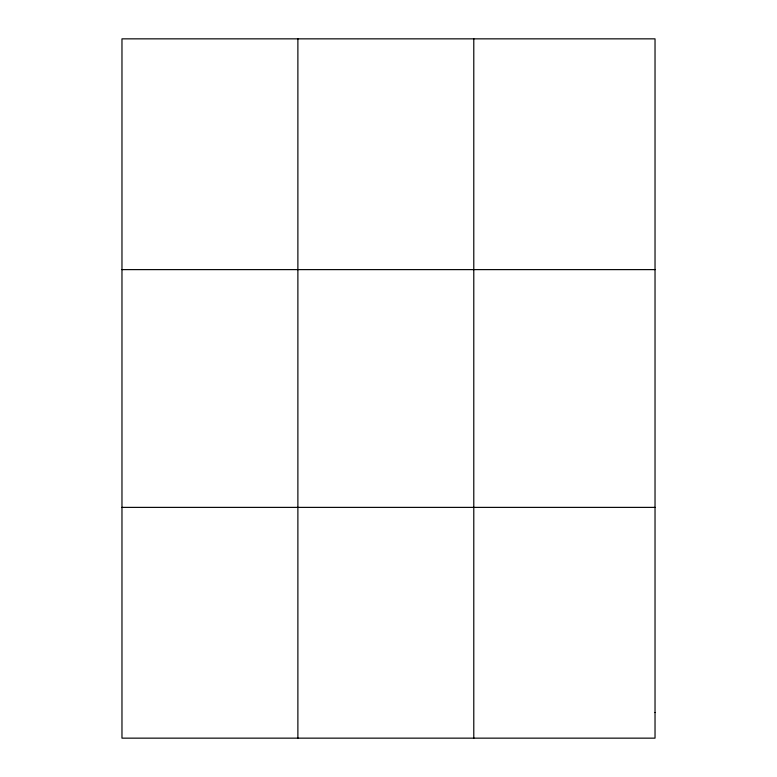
<?xml version="1.0" encoding="UTF-8"?>
<svg xmlns="http://www.w3.org/2000/svg" width="777" height="777" viewBox="0 0 777 777"><rect width="100%" height="100%" fill="white"/><g stroke="black" fill="none" stroke-linecap="round" stroke-linejoin="round"><path stroke-width="1.17" d="M297.882 38.85L297.882 738.15M473.785 38.85L473.785 738.15M121.97 269.619L655.03 269.619M121.97 507.381L655.03 507.381M655.03 712.509L655.03 738.15L121.97 738.15L121.97 38.85L655.03 38.85L655.03 712.509"/></g></svg>
